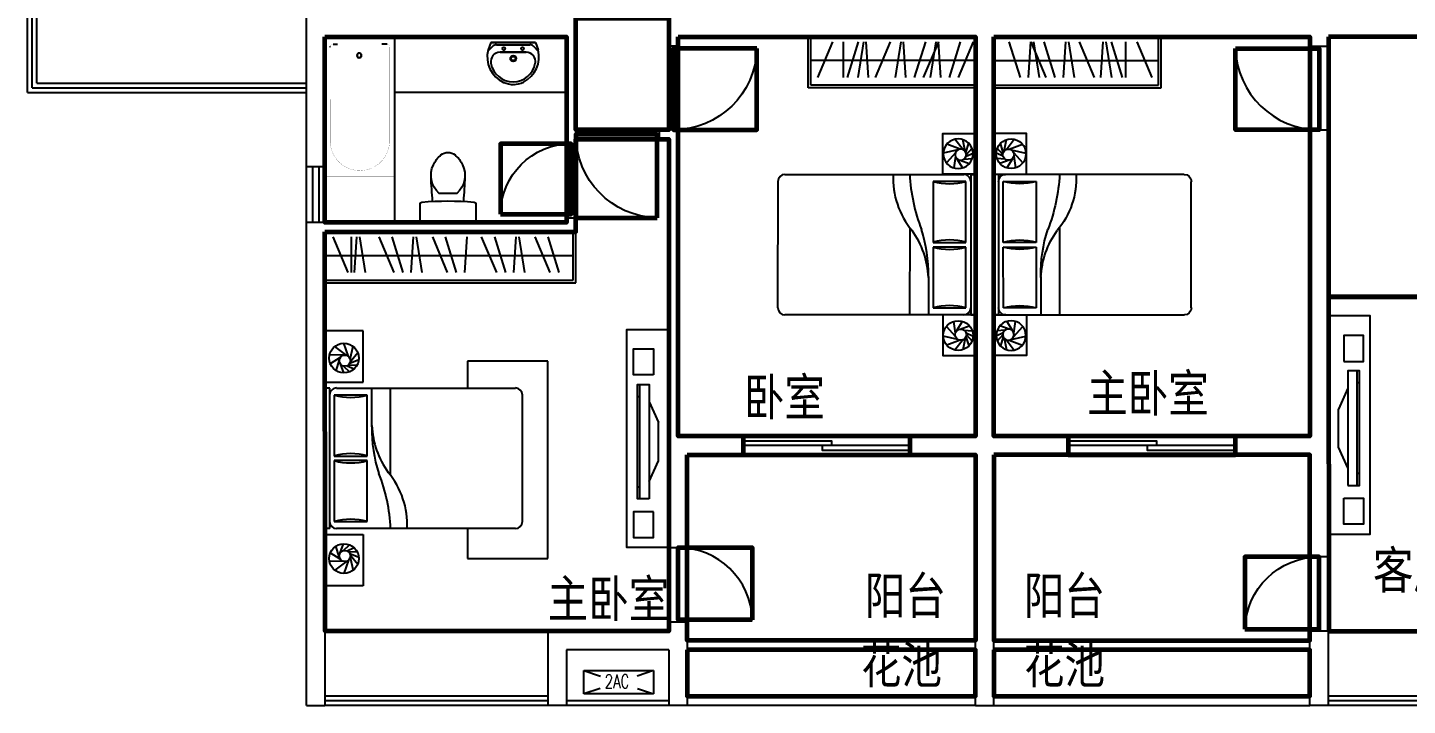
# Model space of a CAD drawing. Extents: x 4972709 to 5005109, y -957987 to -942187.
# Drawn here: x 4972709 to 4987559, y -957987 to -950687 of the extents above; entities that cross this region are included whole.
import ezdxf
from ezdxf.enums import TextEntityAlignment as Align

# ---------------------------------------------------------------- set-up
doc = ezdxf.new("R2010")
doc.units = 0
doc.header["$MEASUREMENT"] = 0
doc.layers.get('0').update_dxf_attribs({"linetype": 'CONTINUOUS'})
for name, color, linetype in [('4-BACLONY', 6, 'CONTINUOUS'), ('F', 8, 'CONTINUOUS'), ('F1', 8, 'CONTINUOUS'), ('FUR', 8, 'CONTINUOUS'), ('KTIAO', 124, 'CONTINUOUS'), ('WALL', 2, 'CONTINUOUS'), ('WINDOW', 4, 'CONTINUOUS'), ('WINDOW_TEXT', 7, 'CONTINUOUS'), ('家具1', 8, 'CONTINUOUS')]:
    doc.layers.add(name, color=color, linetype=linetype)
for name, color, linetype, lineweight in [('GROUND', 5, 'CONTINUOUS', 5), ('GT_卧室', 1, 'CONTINUOUS', 60), ('GT_卫生间', 5, 'CONTINUOUS', 60), ('GT_客厅', 2, 'CONTINUOUS', 60), ('GT_花园', 74, 'CONTINUOUS', 60), ('GT_过道', 30, 'CONTINUOUS', 60), ('GT_门', 245, 'CONTINUOUS', 60), ('GT_阳台', 6, 'CONTINUOUS', 60), ('GT_餐厅', 3, 'CONTINUOUS', 60), ('文字标注', 121, 'CONTINUOUS', 0)]:
    doc.layers.add(name, color=color, linetype=linetype, lineweight=lineweight)
doc.styles.add('-黑体', font='simhei.ttf', dxfattribs={"width": 0.8})
doc.styles.add('_ROMANC', font='ROMANC', dxfattribs={"width": 0.6})
doc.styles.add('DIM_FONT', font='SIMPLEX.shx', dxfattribs={"width": 0.8})
doc.styles.add('SIMPLEX', font='SIMPLEX.SHX')

# ---------------------------------------------------------------- blocks, each defined once
blk = doc.blocks.new('_WBLK')
for p, q in [((-0.5, 0.5), (0.5, 0.5)), ((0.5, 0.167), (-0.5, 0.167)), ((0.5, -0.167), (-0.5, -0.167)), ((-0.5, -0.5), (0.5, -0.5))]:
    blk.add_line(p, q)
at = {"layer": 'WINDOW_TEXT', "style": 'SIMPLEX', "flags": 9}
blk.add_attdef('A', text='', height=1, dxfattribs=at).set_placement((0, 1.5), align=Align.MIDDLE)
blk = doc.blocks.new('M_E6')
for p, q in [((240, 0), (-240, 0)), ((-237, 0), (239, 0)), ((240, 0), (270, -79)), ((-213, -36), (-271, -91)), ((-240, 0), (-270, -79)), ((-179, -23), (181, -23)), ((141, -105), (-141, -105)), ((-141, -105), (141, -105)), ((217, -37), (274, -95))]:
    blk.add_line(p, q)
for centre, radius in [((-99, -65), 16.3), ((2, -172), 31.6), ((101, -65), 16.3), ((2, -172), 23)]:
    blk.add_circle(centre, radius)
for centre, radius, start, end in [((28, -152), 307, 166.1751, 244.7296), ((-141, -205), 100, 90, 190.5602), ((-179, -73), 50, 90, 133.181), ((-28, -152), 307, 297.0639, 13.8249), ((141, -205), 100, 349.4398, 90), ((181, -73), 50, 44.5607, 90), ((0, -179), 243, 190.5602, 349.4398), ((0, -201), 250, 245.8071, 296.4628), ((28, -152), 307, 266.589, 266.5936)]:
    blk.add_arc(centre, radius, start, end)
at = {"width": 0.8, "flags": 9}
for tag in ['XSIZE', 'YSIZE']:
    blk.add_attdef(tag, (0, 0), '', height=0.5, dxfattribs=at)
blk = doc.blocks.new('M_E4')
for p, q in [((670, -80), (670, -137)), ((670, -86), (670, -97)), ((670, -663), (670, -614))]:
    blk.add_line(p, q)
at = {"const_width": 1.5}
for points in [[(-750, -750), (-750, 0)], [(-750, 0), (750, 0)], [(750, 0), (750, -750)], [(608, -56), (640, -56)], [(670, -90), (670, -656)], [(670, -663), (670, -655)], [(750, -750), (-750, -750)]]:
    blk.add_lwpolyline(points, dxfattribs=at)
for points in [[(-399, -56, 0.930688), (-388, -693, 0.930688)], [(670, -86, 0.414214), (640, -56, 0.414214)], [(670, -90, 0.041784), (670, -85, 0.412615)], [(640, -693, 0.414214), (670, -663, 0.414214)]]:
    blk.add_lwpolyline(points, format="xyb", dxfattribs=at)
at = {"const_width": 1.5, "flags": 128}
for points in [[(-399, -56), (608, -56)], [(-399, -694), (645, -692)]]:
    blk.add_lwpolyline(points, dxfattribs=at)
for radius in [25, 23]:
    blk.add_circle((550, -381), radius)
blk.add_arc((640, -663), 30, 270, 280.176)
at = {"width": 0.8, "flags": 9}
for tag in ['XSIZE', 'YSIZE']:
    blk.add_attdef(tag, (0, 0), '', height=0.5, dxfattribs=at)
blk = doc.blocks.new('TP6')
blk.add_lwpolyline([(20, -300), (201, -300, 0.388903), (221, -282, 0.043619), (221, 282, 0.388903), (201, 300), (20, 300, 0.414214), (0, 280), (0, -280, 0.414214), (20, -300, 0.414214)], format="xyb")
blk.add_lwpolyline([(623, 157, 0.325454), (314, 96), (314, -96, 0.325454), (623, -157, 0.11195), (728, -76, 0.35994), (728, 76, 0.11195)], format="xyb", close=True)
for centre, start, end in [((822, -7004), 92.6182, 94.7269), ((822, 7004), 265.2731, 267.3818)]:
    blk.add_arc(centre, 7194, start, end)
blk = doc.blocks.new('M_A2ZXL')
blk.add_line((-0.472, 0), (-0.472, -1))
blk.add_arc((-0.5, 0), 1, 271.6231, 0)
blk = doc.blocks.new('tyjtt')
at = {"layer": 'KTIAO'}
for p, q in [((-92840, 5146), (-92840, 5396)), ((-92840, 5396), (-92090, 5396)), ((-92840, 5396), (-92663, 5337)), ((-92090, 5396), (-92267, 5337)), ((-92090, 5396), (-92090, 5146)), ((-92665, 5204), (-92840, 5146)), ((-92262, 5203), (-92090, 5146)), ((-92090, 5146), (-92840, 5146))]:
    blk.add_line(p, q, dxfattribs=at)
at = {"layer": 'KTIAO', "style": '_ROMANC', "width": 0.7}
blk.add_text('2AC', height=148.6, rotation=0, dxfattribs=at).set_placement((-92616, 5206))
at = {"layer": 'KTIAO', "style": 'DIM_FONT', "oblique": 360, "width": 0.6, "flags": 9}
for tag in ['YSIZE', 'XSIZE']:
    blk.add_attdef(tag, (-92091, 5146), '', height=0.5, rotation=0, dxfattribs=at)
blk = doc.blocks.new('_DBLK')
blk.add_line((-0.45, 0), (-0.45, -0.95))
blk.add_arc((-0.45, 0), 0.95, 270, 0)
at = {"layer": 'WINDOW_TEXT', "style": 'SIMPLEX', "flags": 9}
blk.add_attdef('A', text='', height=1, dxfattribs=at).set_placement((0, 1.5), align=Align.MIDDLE)
blk = doc.blocks.new('ewrrqw')
at = {"layer": '家具1'}
for p, q in [((-146200, -163615), (-146200, -162381)), ((-146226, -162511), (-146200, -162511)), ((-146100, -162569), (-145999, -162793)), ((-145999, -163204), (-145999, -162793)), ((-146100, -163427), (-145999, -163204)), ((-146226, -163485), (-146200, -163485))]:
    blk.add_line(p, q, dxfattribs=at)
for points in [[(-145890, -164139), (-146340, -164139), (-146340, -161789), (-145890, -161789)], [(-146055, -162279), (-146268, -162279), (-146268, -162000), (-146055, -162000)], [(-146100, -163615), (-146226, -163615), (-146226, -162381), (-146100, -162381)], [(-146055, -163753), (-146268, -163753), (-146268, -164031), (-146055, -164031)]]:
    blk.add_lwpolyline(points, close=True, dxfattribs=at)
blk = doc.blocks.new('BED2')
at = {"layer": 'FUR'}
for p, q in [((-2049, 757), (-126, 757)), ((-50, 757), (-50, -757)), ((-50, 757), (0, 757)), ((0, 757), (0, -757)), ((-2124, -681), (-2124, 681)), ((-101, 681), (-454, 681)), ((-454, 681), (-454, 25)), ((-101, 25), (-101, 681)), ((-707, 177), (-707, -757)), ((-454, 25), (-101, 25)), ((-101, -25), (-454, -25)), ((-454, -25), (-454, -681)), ((-101, -681), (-101, -25)), ((-505, -341), (-505, -757)), ((-454, -681), (-101, -681)), ((-126, -757), (-2049, -757)), ((-50, -757), (0, -757))]:
    blk.add_line(p, q, dxfattribs=at)
for centre, radius, start, end in [((-2049, 681), 75.7, 90, 180), ((6, 719), 892, 177.5673, 219.5461), ((1149, 842), 1857, 182.616, 201.4069), ((-126, 681), 75.7, 0, 90), ((-278, 1287), 631, 253.7398, 286.2602), ((-1432, -394), 928, 2.5398, 36.0403), ((-2088, -320), 1584, 359.2582, 17.8034), ((-278, -580), 631, 73.7398, 106.2602), ((-278, 580), 631, 253.7398, 286.2602), ((-2049, -681), 75.7, 180, 270), ((-278, -1287), 631, 73.7398, 106.2602), ((-126, -681), 75.7, 270, 0)]:
    blk.add_arc(centre, radius, start, end, dxfattribs=at)
blk = doc.blocks.new('M_C5')
for p, q in [((-60, 63), (-50, 152)), ((-28, 86), (7, 160)), ((-9, 88), (59, 149)), ((-54, -14), (-154, 45)), ((-71, 21), (-106, 120)), ((12, 83), (112, 114)), ((26, 75), (152, 50)), ((42, 53), (156, -35)), ((48, 21), (102, -123)), ((-26, -30), (-153, -47)), ((14, -26), (-99, -126)), ((41, -2), (5, -160))]:
    blk.add_line(p, q)
for centre, radius in [((0, 0), 160), ((-11, 28), 60)]:
    blk.add_circle(centre, radius)
at = {"width": 0.8, "flags": 9}
for tag in ['XSIZE', 'YSIZE']:
    blk.add_attdef(tag, (0, 0), '', height=0.5, dxfattribs=at)
blk = doc.blocks.new('A$C6AB5504A')
at = {"layer": 'F'}
for p, q in [((1985, 2744), (2397, 2744)), ((1985, 2191), (1985, 2744)), ((2397, 2744), (2397, 2191)), ((2126, 2439), (2095, 2579)), ((2142, 2467), (2193, 2612)), ((2163, 2480), (2291, 2578)), ((862, 2449), (0, 2449)), ((0, 2449), (0, 325)), ((862, 2129), (862, 2449)), ((2130, 2396), (2033, 2436)), ((2124, 2411), (2044, 2511)), ((2143, 2379), (2052, 2375)), ((2233, 2390), (2196, 2292)), ((2198, 2481), (2349, 2484)), ((2232, 2458), (2340, 2390)), ((2243, 2428), (2281, 2319)), ((2159, 2368), (2084, 2334)), ((2198, 2365), (2133, 2304)), ((348, 2129), (2271, 2129)), ((2397, 2191), (1985, 2191)), ((2346, 2129), (2397, 2129)), ((2346, 2129), (2346, 615)), ((2397, 2129), (2397, 615)), ((273, 690), (273, 2053)), ((2296, 2053), (1943, 2053)), ((1943, 2053), (1943, 1397)), ((2296, 1397), (2296, 2053)), ((1690, 1549), (1690, 615)), ((1943, 1397), (2296, 1397)), ((2296, 1347), (1943, 1347)), ((1943, 1347), (1943, 690)), ((2296, 690), (2296, 1347)), ((1892, 1031), (1892, 615)), ((2271, 615), (348, 615)), ((862, 325), (862, 615)), ((1943, 690), (2296, 690)), ((2346, 615), (2397, 615)), ((2397, 553), (1985, 553)), ((1985, 553), (1985, 0)), ((2233, 354), (2196, 452)), ((2397, 0), (2397, 553)), ((0, 325), (862, 325)), ((2130, 348), (2033, 307)), ((2124, 333), (2044, 232)), ((2143, 365), (2052, 368)), ((2159, 375), (2084, 409)), ((2126, 305), (2095, 165)), ((2198, 378), (2133, 440)), ((2232, 286), (2340, 354)), ((2243, 316), (2281, 425)), ((2142, 276), (2193, 132)), ((2163, 264), (2291, 166)), ((2198, 262), (2349, 259)), ((1985, 0), (2397, 0))]:
    blk.add_line(p, q, dxfattribs=at)
for centre, radius in [((2192, 2452), 160), ((2183, 2423), 60), ((2192, 292), 160), ((2183, 320), 60)]:
    blk.add_circle(centre, radius, dxfattribs=at)
for centre, radius, start, end in [((348, 2053), 75.7, 90, 180), ((2403, 2091), 892, 177.5673, 219.5461), ((3545, 2214), 1857, 182.616, 201.4069), ((2271, 2053), 75.7, 0, 90), ((2119, 2659), 631, 253.7398, 286.2602), ((965, 977), 928, 2.5398, 36.0403), ((309, 1052), 1584, 359.2582, 17.8034), ((2119, 791), 631, 73.7398, 106.2602), ((2119, 1952), 631, 253.7398, 286.2602), ((348, 690), 75.7, 180, 270), ((2119, 85), 631, 73.7398, 106.2602), ((2271, 690), 75.7, 270, 0)]:
    blk.add_arc(centre, radius, start, end, dxfattribs=at)

msp = doc.modelspace()

# ---------------------------------------------------------------- linework, layer by layer
at = {"layer": '4-BACLONY'}
for p, q in [((4982909, -957287), (4979809, -957287)), ((4983109, -957287), (4986509, -957287)), ((4982909, -957387), (4979809, -957387)), ((4983109, -957387), (4986509, -957387)), ((4982909, -957887), (4979809, -957887)), ((4983109, -957887), (4986509, -957887)), ((4982909, -957987), (4979809, -957987)), ((4983109, -957987), (4986509, -957987))]:
    msp.add_line(p, q, dxfattribs=at)
at = {"layer": 'F1'}
for p, q in [((4976659, -950787), (4976659, -952787)), ((4978509, -951387), (4976659, -951387))]:
    msp.add_line(p, q, dxfattribs=at)
at = {"layer": 'GROUND'}
for p, q in [((4978509, -951937), (4978509, -952737)), ((4986509, -956387), (4986509, -957187))]:
    msp.add_line(p, q, dxfattribs=at)
at = {"layer": 'GT_卧室'}
for points in [[(4979709, -950787), (4982909, -950787), (4982909, -955087), (4979709, -955087), (4979709, -950787)], [(4983109, -950787), (4986509, -950787), (4986509, -955087), (4983109, -955087), (4983109, -950787)], [(4975909, -952887), (4978609, -952887), (4978609, -951887), (4979609, -951887), (4979609, -957187), (4975912, -957187), (4975909, -952887)]]:
    msp.add_lwpolyline(points, dxfattribs=at)
at = {"layer": 'GT_卫生间'}
msp.add_lwpolyline([(4975909, -950787), (4978509, -950787), (4978509, -952787), (4975909, -952787), (4975909, -950787)], dxfattribs=at)
at = {"layer": 'GT_客厅'}
msp.add_lwpolyline([(4986709, -957187), (4990509, -957187), (4990509, -953587), (4986709, -953587), (4986712, -957187)], dxfattribs=at)
at = {"layer": 'GT_花园'}
for points in [[(4979809, -957387), (4979809, -957887), (4982909, -957887), (4982909, -957387), (4979809, -957387)], [(4983109, -957387), (4983109, -957887), (4986509, -957887), (4986509, -957387), (4983109, -957387)]]:
    msp.add_lwpolyline(points, dxfattribs=at)
at = {"layer": 'GT_过道'}
msp.add_lwpolyline([(4979609, -950587), (4979609, -951787), (4978609, -951787), (4978609, -950587), (4979609, -950587)], dxfattribs=at)
at = {"layer": 'GT_门'}
for points in [[(4980558, -950913), (4979659, -950913), (4979659, -951787), (4980558, -951787), (4980558, -950913)], [(4985709, -950913), (4986609, -950913), (4986609, -951787), (4985709, -951787), (4985709, -950913)], [(4979483, -952737), (4979483, -951837), (4978609, -951837), (4978609, -952737), (4979483, -952737)], [(4977799, -952697), (4978559, -952697), (4978559, -951937), (4977799, -951937), (4977799, -952697)], [(4980409, -955087), (4980409, -955287), (4982209, -955287), (4982209, -955087), (4980409, -955087)], [(4983909, -955087), (4983909, -955287), (4985709, -955287), (4985709, -955087), (4983909, -955087)], [(4980508, -957064), (4979709, -957064), (4979709, -956287), (4980508, -956287), (4980508, -957064)], [(4985809, -957164), (4986609, -957164), (4986609, -956387), (4985809, -956387), (4985809, -957164)]]:
    msp.add_lwpolyline(points, dxfattribs=at)
at = {"layer": 'GT_阳台'}
for points in [[(4979809, -955287), (4982909, -955287), (4982909, -957287), (4979809, -957287), (4979809, -955287)], [(4983109, -955287), (4983109, -957287), (4986509, -957287), (4986509, -955287), (4983109, -955287)]]:
    msp.add_lwpolyline(points, dxfattribs=at)
at = {"layer": 'GT_餐厅'}
msp.add_lwpolyline([(4986709, -950787), (4986709, -953587), (4990509, -953587), (4990509, -950787), (4986709, -950787)], dxfattribs=at)
at = {"layer": 'KTIAO'}
for p, q in [((4979609, -957937), (4978509, -957937)), ((4979609, -957987), (4978509, -957987))]:
    msp.add_line(p, q, dxfattribs=at)
at = {"layer": 'WALL'}
for p, q in [((4975709, -952187), (4975709, -950587)), ((4978609, -951787), (4978609, -950587)), ((4979609, -950587), (4979609, -950887)), ((4975909, -950787), (4975909, -952187)), ((4978509, -950787), (4975909, -950787)), ((4978509, -951937), (4978509, -950787)), ((4982909, -950787), (4979709, -950787)), ((4979709, -950787), (4979709, -950887)), ((4982909, -955087), (4982909, -950787)), ((4983109, -950787), (4986509, -950787)), ((4983109, -955087), (4983109, -950787)), ((4986509, -950887), (4986509, -950787)), ((4986709, -950787), (4990409, -950787)), ((4986709, -950887), (4986709, -950787)), ((4979709, -950887), (4979609, -950887)), ((4986509, -950887), (4986709, -950887)), ((4978609, -951887), (4978609, -951787)), ((4979609, -951787), (4979509, -951787)), ((4979509, -951887), (4979509, -951787)), ((4979709, -951787), (4979609, -951787)), ((4979709, -951787), (4979709, -955087)), ((4986509, -955087), (4986509, -951787)), ((4986509, -951787), (4986709, -951787)), ((4986709, -956387), (4986709, -951787)), ((4978509, -951937), (4978609, -951937)), ((4978609, -951937), (4978609, -951887)), ((4979609, -951887), (4979509, -951887)), ((4979609, -951887), (4979609, -956287)), ((4975909, -952187), (4975709, -952187)), ((4978509, -952787), (4978509, -952737)), ((4978509, -952737), (4978609, -952737)), ((4978609, -952737), (4978609, -952887)), ((4975909, -952787), (4975709, -952787)), ((4975709, -957987), (4975709, -952787)), ((4978509, -952787), (4975909, -952787)), ((4975909, -952887), (4975909, -957987)), ((4978609, -952887), (4975909, -952887)), ((4980409, -955087), (4979709, -955087)), ((4980409, -955087), (4980409, -955287)), ((4982909, -955087), (4982209, -955087)), ((4982209, -955087), (4982209, -955287)), ((4983109, -955087), (4983909, -955087)), ((4983909, -955087), (4983909, -955287)), ((4985709, -955087), (4985709, -955287)), ((4985709, -955087), (4986509, -955087)), ((4979809, -956287), (4979809, -955287)), ((4980409, -955287), (4979809, -955287)), ((4982909, -955287), (4982209, -955287)), ((4982909, -957987), (4982909, -955287)), ((4983109, -957987), (4983109, -955287)), ((4983109, -955287), (4983909, -955287)), ((4985709, -955287), (4986509, -955287)), ((4986509, -956387), (4986509, -955287)), ((4979609, -956287), (4979809, -956287)), ((4986709, -956387), (4986509, -956387)), ((4978309, -957187), (4979609, -957187)), ((4978309, -957187), (4978309, -957987)), ((4979609, -957187), (4979609, -957087)), ((4979609, -957187), (4979609, -957087)), ((4979609, -957087), (4979809, -957087)), ((4979809, -957187), (4979809, -957087)), ((4979809, -957087), (4979809, -957987)), ((4986509, -957987), (4986509, -957187)), ((4986709, -957187), (4986509, -957187)), ((4986709, -957987), (4986709, -957187)), ((4979609, -957387), (4978509, -957387)), ((4978509, -957387), (4978509, -957987)), ((4979609, -957387), (4979609, -957987)), ((4975709, -957987), (4975909, -957987)), ((4978509, -957987), (4978309, -957987)), ((4979809, -957987), (4979609, -957987)), ((4982909, -957987), (4983109, -957987)), ((4982909, -957987), (4983109, -957987)), ((4986709, -957987), (4986509, -957987))]:
    msp.add_line(p, q, dxfattribs=at)
at = {"layer": 'WINDOW'}
for p, q in [((4972709, -951387), (4972709, -949387)), ((4972759, -951337), (4972759, -949387)), ((4972809, -951287), (4972809, -949387)), ((4972809, -951287), (4975709, -951287)), ((4972709, -951387), (4975709, -951387)), ((4972759, -951337), (4975709, -951337)), ((4982209, -955287), (4980409, -955287)), ((4985709, -955287), (4983909, -955287)), ((4979809, -956287), (4979809, -957087)), ((4978309, -957187), (4975912, -957187)), ((4989109, -957187), (4986712, -957187)), ((4978309, -957887), (4975912, -957887)), ((4978309, -957937), (4975912, -957937)), ((4989109, -957887), (4986712, -957887)), ((4989109, -957937), (4986712, -957937)), ((4978309, -957987), (4975912, -957987)), ((4989109, -957987), (4986712, -957987))]:
    msp.add_line(p, q, dxfattribs=at)
for points in [[(4980409, -955137), (4981359, -955137), (4981359, -955187), (4980409, -955187)], [(4983909, -955137), (4984859, -955137), (4984859, -955187), (4983909, -955187)], [(4982209, -955187), (4981259, -955187), (4981259, -955237), (4982209, -955237)], [(4985709, -955187), (4984759, -955187), (4984759, -955237), (4985709, -955237)]]:
    msp.add_lwpolyline(points, close=True, dxfattribs=at)
at = {"layer": '家具1'}
for p, q in [((4981109, -951337), (4981109, -950787)), ((4981139, -951307), (4981139, -950787)), ((4981371, -950839), (4981210, -951225)), ((4981489, -951225), (4981489, -950839)), ((4981647, -950839), (4981528, -951225)), ((4981704, -950839), (4981643, -951225)), ((4981758, -951225), (4981733, -950839)), ((4981991, -950839), (4981830, -951225)), ((4982108, -950839), (4982047, -951225)), ((4982162, -951225), (4982137, -950839)), ((4982371, -950839), (4982252, -951225)), ((4982511, -950839), (4982349, -951225)), ((4982483, -950839), (4982422, -951225)), ((4982537, -951225), (4982512, -950839)), ((4982747, -950839), (4982628, -951225)), ((4982886, -950839), (4982725, -951225)), ((4983271, -950839), (4983390, -951225)), ((4983480, -951225), (4983505, -950839)), ((4983507, -950839), (4983668, -951225)), ((4983534, -950839), (4983595, -951225)), ((4983646, -950839), (4983765, -951225)), ((4983856, -951225), (4983881, -950839)), ((4983910, -950839), (4983971, -951225)), ((4984027, -950839), (4984188, -951225)), ((4984260, -951225), (4984285, -950839)), ((4984314, -950839), (4984375, -951225)), ((4984370, -950839), (4984489, -951225)), ((4984529, -951225), (4984529, -950839)), ((4984646, -950839), (4984808, -951225)), ((4984879, -951307), (4984879, -950787)), ((4984909, -951337), (4984909, -950787)), ((4982909, -951042), (4981139, -951042)), ((4983109, -951042), (4984879, -951042)), ((4982909, -951337), (4981109, -951337)), ((4982909, -951307), (4981139, -951307)), ((4983109, -951307), (4984879, -951307)), ((4983109, -951337), (4984909, -951337)), ((4978579, -953407), (4978579, -952887)), ((4978609, -953437), (4978609, -952887)), ((4975993, -952939), (4976155, -953325)), ((4976195, -953325), (4976195, -952939)), ((4976227, -953325), (4976252, -952939)), ((4976281, -952939), (4976342, -953325)), ((4976489, -952939), (4976651, -953325)), ((4976629, -952939), (4976748, -953325)), ((4976838, -953325), (4976863, -952939)), ((4976892, -952939), (4976953, -953325)), ((4977065, -952939), (4977226, -953325)), ((4977204, -952939), (4977323, -953325)), ((4977414, -953325), (4977439, -952939)), ((4977592, -952939), (4977754, -953325)), ((4977732, -952939), (4977851, -953325)), ((4977941, -953325), (4977966, -952939)), ((4977995, -952939), (4978056, -953325)), ((4978168, -952939), (4978329, -953325)), ((4978307, -952939), (4978426, -953325)), ((4975909, -953142), (4978579, -953142)), ((4975909, -953407), (4978579, -953407)), ((4975909, -953437), (4978609, -953437))]:
    msp.add_line(p, q, dxfattribs=at)
for points in [[(4982909, -952266), (4982559, -952267), (4982559, -951828), (4982909, -951828)], [(4983109, -952266), (4983459, -952267), (4983459, -951828), (4983109, -951828)], [(4982909, -953782), (4982559, -953782), (4982559, -954220), (4982909, -954220)], [(4983109, -953782), (4983459, -953782), (4983459, -954220), (4983109, -954220)]]:
    msp.add_lwpolyline(points, close=True, dxfattribs=at)

# ---------------------------------------------------------------- block references
at = {"layer": 'F1', "xscale": -1, "rotation": 270}
for name, p in [('M_E4', (4976659, -951537)), ('TP6', (4977233, -952787))]:
    msp.add_blockref(name, p, dxfattribs=at)
at = {"layer": 'F1'}
msp.add_blockref('M_E6', (4977934, -950848), dxfattribs=at)
at = {"layer": 'KTIAO'}
msp.add_blockref('tyjtt', (5071536, -963008), dxfattribs=at)
at = {"layer": 'WINDOW'}
for name, p, xscale, yscale, zscale, rotation in [('M_A2ZXL', (4979659, -951337), 900, -900, 900, 270), ('M_A2ZXL', (4986609, -951337), 900, 900, 900, 270), ('_DBLK', (4978559, -952337), 800, -800, 800, 90), ('_WBLK', (4975809, -952487), 600, 199.9999999998836, 600, 90), ('M_A2ZXL', (4979709, -956687), 800, 800, 800, 90), ('M_A2ZXL', (4986609, -956787), -800, 800, 800, 270)]:
    msp.add_blockref(name, p, dxfattribs=dict(at, xscale=xscale, yscale=yscale, zscale=zscale, rotation=rotation))
at = {"layer": 'WINDOW', "xscale": -900, "yscale": 900, "zscale": 900}
msp.add_blockref('M_A2ZXL', (4979059, -951837), dxfattribs=at)
at = {"layer": '家具1', "extrusion": (0, 0, -1), "zscale": -1}
for name, p, rotation in [('M_C5', (-4982724, -952045), 89.98347579781755), ('BED2', (-4983109, -953025), 359.9834757911417), ('M_C5', (-4983293, -954004), 269.9834757978176)]:
    msp.add_blockref(name, p, dxfattribs=dict(at, rotation=rotation))
at = {"layer": '家具1', "extrusion": (0, 0, -1), "xscale": -1, "zscale": -1}
for name, p, rotation in [('M_C5', (-4983293, -952045), 270.0165242021824), ('BED2', (-4982909, -953025), 0.0165242088583462), ('M_C5', (-4982724, -954004), 90.0165242021824)]:
    msp.add_blockref(name, p, dxfattribs=dict(at, rotation=rotation))
at = {"layer": '家具1', "xscale": -1}
msp.add_blockref('ewrrqw', (4840819, -792003), dxfattribs=at)
at = {"layer": '家具1', "rotation": 180}
msp.add_blockref('A$C6AB5504A', (4978306, -953954), dxfattribs=at)
at = {"layer": '家具1'}
msp.add_blockref('ewrrqw', (5125499, -792148), dxfattribs=at)

# ---------------------------------------------------------------- texts
at = {"layer": '文字标注', "style": '-黑体', "width": 0.8}
for s, p in [('卧室', (4980417, -954865)), ('客厅', (4987188, -956730))]:
    msp.add_text(s, height=400, dxfattribs=at).set_placement(p)
for s, p in [('主卧室', (4984767, -954825)), ('主卧室', (4978960, -957039)), ('阳台', (4982156, -957004)), ('阳台', (4983868, -957004)), ('花池', (4982113, -957749)), ('花池', (4983868, -957749))]:
    msp.add_text(s, height=400, dxfattribs=at).set_placement(p, align=Align.CENTER)

doc.saveas('drawing.dxf')
